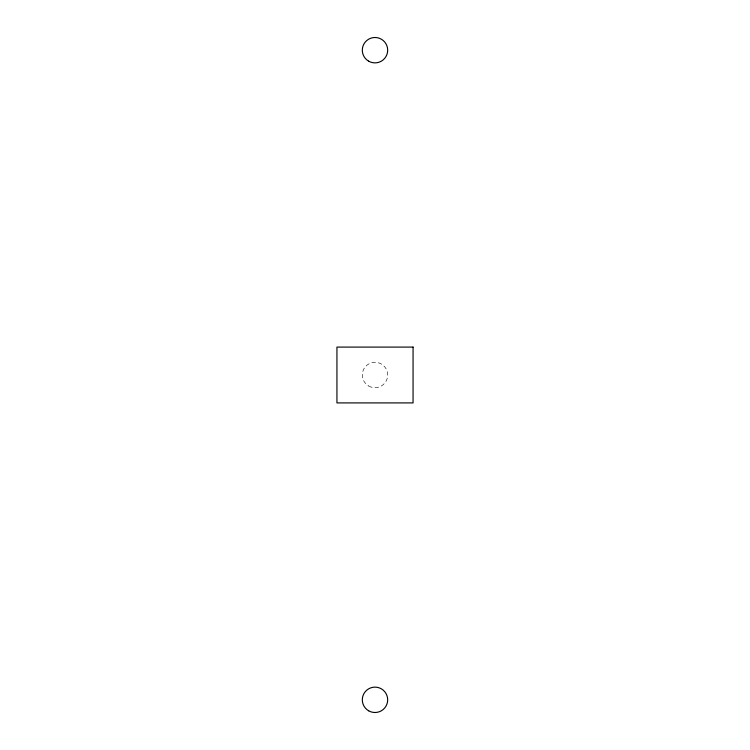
<?xml version="1.0" encoding="UTF-8"?>
<svg xmlns="http://www.w3.org/2000/svg" width="750" height="750" viewBox="0 0 750 750"><rect width="100%" height="100%" fill="white"/><g stroke="black" fill="none" stroke-linecap="round" stroke-linejoin="round"><path stroke-width="0.56" stroke-dasharray="3.75 2.81" d="M368.653 385.988A12.684 12.684 0 0 0 387.684 375A12.684 12.684 0 0 0 368.653 364.012A12.684 12.684 0 0 0 368.653 385.988"/><path stroke-width="1.12" d="M413.062 347.091L336.938 347.091L336.938 402.909L413.062 402.909L413.062 347.091M368.653 61.172A12.684 12.684 0 0 0 387.684 50.184A12.684 12.684 0 0 0 368.653 39.197A12.684 12.684 0 0 0 368.653 61.172M368.653 710.803A12.684 12.684 0 0 0 387.684 699.816A12.684 12.684 0 0 0 368.653 688.828A12.684 12.684 0 0 0 368.653 710.803"/></g></svg>
